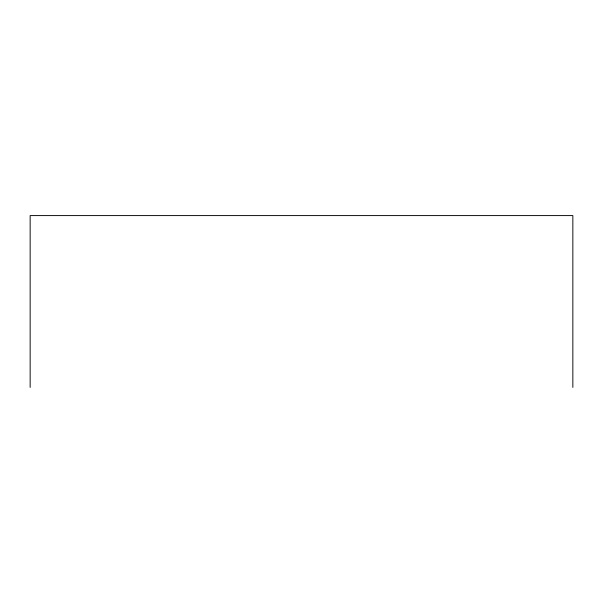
<?xml version="1.0" encoding="UTF-8"?>
<svg xmlns="http://www.w3.org/2000/svg" width="603" height="603" viewBox="0 0 603 603"><rect width="100%" height="100%" fill="white"/><g stroke="black" fill="none" stroke-linecap="round" stroke-linejoin="round"><path stroke-width="0.9" d="M572.85 387.412L572.85 215.588L30.15 215.588L30.15 387.412"/></g></svg>
